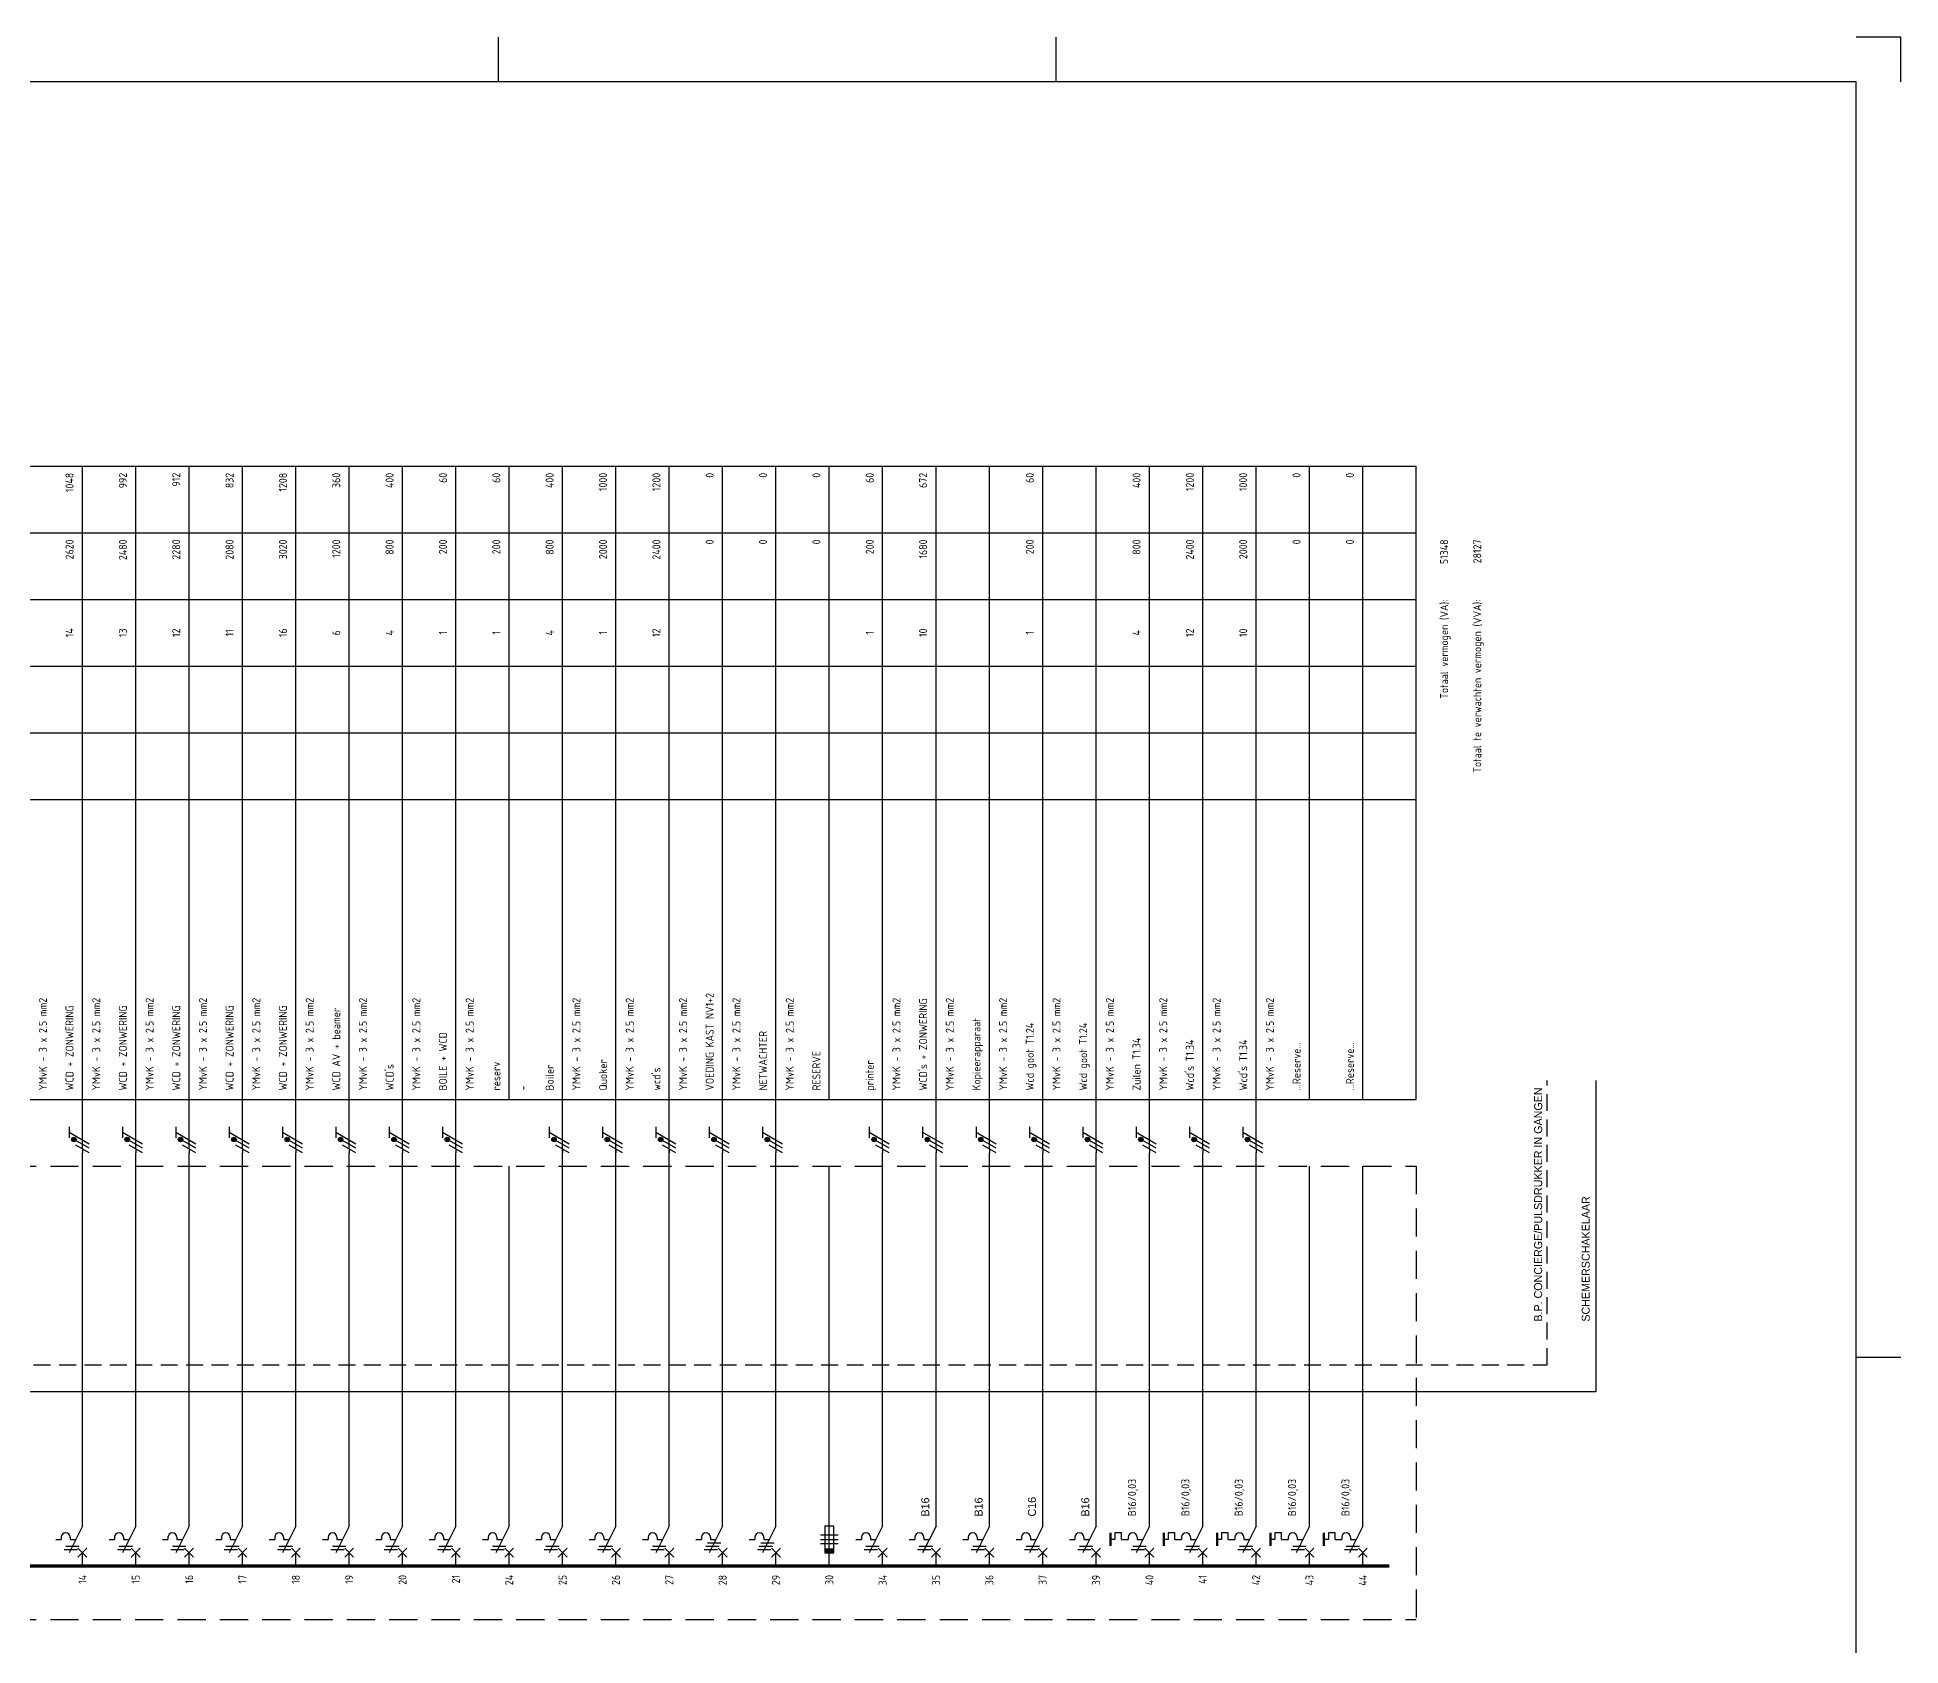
# Model space of a CAD drawing. Header units: millimetres. Extents: x 0 to 841, y 0 to 594.
# Drawn here: x 421.9 to 841, y 232.1 to 594.1 of the extents above; entities that cross this region are included whole.
import ezdxf
from ezdxf.enums import TextEntityAlignment as Align

# ---------------------------------------------------------------- set-up
doc = ezdxf.new("R2010")
doc.units = ezdxf.units.MM
doc.linetypes.add('DASHED', pattern=[19.05, 12.7, -6.35])
doc.linetypes.add('HIDDEN', pattern=[9.525, 6.35, -3.175])
doc.layers.get('0').update_dxf_attribs({"linetype": 'CONTINUOUS'})
for name, color, linetype in [('00kad018', 1, 'CONTINUOUS'), ('00kad070', 5, 'CONTINUOUS'), ('BL$2----_KADER', 7, 'CONTINUOUS'), ('EL$1----', 3, 'CONTINUOUS'), ('EL$1----__A3', 3, 'CONTINUOUS'), ('EL$1----__LK1+1', 3, 'CONTINUOUS')]:
    doc.layers.add(name, color=color, linetype=linetype)
doc.styles.add('BURO-018', font='BUROFONT', dxfattribs={"height": 1.8})
doc.styles.add('STABICAD-018', font='ISOCP.SHX', dxfattribs={"height": 1.8})

# ---------------------------------------------------------------- blocks, each defined once
blk = doc.blocks.new('a1-windesheim-hor')
at = {"layer": '00kad018', "color": 1}
for p, q in [((525.5, 594), (525.5, 584)), ((651, 584), (651, 594)), ((841, 594), (831, 594)), ((841, 584), (841, 594)), ((831, 297), (841, 297))]:
    blk.add_line(p, q, dxfattribs=at)
at = {"layer": '00kad070', "color": 5}
for p, q in [((831, 584), (20, 584)), ((831, 10), (831, 584))]:
    blk.add_line(p, q, dxfattribs=at)
blk = doc.blocks.new('P-N-PE_3')
at = {"color": 0, "linetype": 'Continuous'}
for p, q in [((-3, 5.85), (-3, 3.35)), ((-3, 4.6), (1.5, 2)), ((0, 0.87), (0, 6.17)), ((1.5, 1), (-1.5, 2.73)), ((1.5, 0), (-1.5, 1.73)), ((0, 0.87), (0, 0))]:
    blk.add_line(p, q, dxfattribs=at)
at = {"color": 0, "linetype": 'Continuous', "const_width": 0.5}
blk.add_lwpolyline([(-1.68, 2.98, 1), (-2.18, 2.98, 1)], format="xyb", close=True, dxfattribs=at)
at = {"color": 0, "linetype": 'Continuous'}
blk.add_circle((-1.93, 2.98), 0.5, dxfattribs=at)
blk = doc.blocks.new('B3')
at = {"color": 0, "linetype": 'Continuous'}
for p, q in [((0, 9), (0, 21)), ((0, 9), (-3, 3)), ((-6, 6), (-4.75, 6)), ((-4.75, 6.5), (-4.75, 6)), ((-3.75, 4.5), (-0.75, 4.5)), ((-2.75, 6.5), (-2.75, 6)), ((-2.75, 6), (-1.5, 6)), ((-4.125, 3.75), (-1.125, 3.75)), ((-1, 4), (1, 2)), ((-1, 2), (1, 4)), ((0, 0), (0, 3))]:
    blk.add_line(p, q, dxfattribs=at)
blk.add_arc((-3.75, 6.5), 1, 0, 180, dxfattribs=at)
at = {"color": 1, "style": 'BURO-018'}
blk.add_attdef('E_VRIJ1', (-3, 12), '', height=1.8, rotation=90, dxfattribs=at)
at = {"color": 1, "linetype": 'Continuous', "style": 'BURO-018'}
blk.add_attdef('E_IIA', text='', height=1.8, rotation=90, dxfattribs=at).set_placement((2, 6), align=Align.TOP_CENTER)
blk = doc.blocks.new('m1')
at = {"color": 0, "linetype": 'Continuous'}
blk.add_line((0, 21), (0, 33), dxfattribs=at)
blk = doc.blocks.new('b1s')
at = {"color": 0, "linetype": 'Continuous'}
blk.add_line((0, 33), (0, 54), dxfattribs=at)
blk = doc.blocks.new('m1s')
at = {"color": 0, "linetype": 'Continuous'}
blk.add_line((0, 54), (0, 66), dxfattribs=at)
blk = doc.blocks.new('NONE')
at = {"color": 0, "linetype": 'Continuous'}
blk.add_line((0, 0), (0, 12), dxfattribs=at)
blk = doc.blocks.new('B4')
at = {"color": 0, "linetype": 'Continuous'}
for p, q in [((0, 9), (0, 21)), ((0, 9), (-3, 3)), ((-6, 6), (-4.75, 6)), ((-4.75, 6.5), (-4.75, 6)), ((-3.75, 4.5), (-0.75, 4.5)), ((-3.375, 5.25), (-0.375, 5.25)), ((-2.75, 6.5), (-2.75, 6)), ((-2.75, 6), (-1.5, 6)), ((-4.125, 3.75), (-1.125, 3.75)), ((-1, 2), (1, 4)), ((-1, 4), (1, 2)), ((0, 0), (0, 3))]:
    blk.add_line(p, q, dxfattribs=at)
blk.add_arc((-3.75, 6.5), 1, 0, 180, dxfattribs=at)
at = {"color": 1, "style": 'BURO-018'}
blk.add_attdef('E_VRIJ1', (-3, 12), '', height=1.8, rotation=90, dxfattribs=at)
at = {"color": 1, "linetype": 'Continuous', "style": 'BURO-018'}
blk.add_attdef('E_IIA', text='', height=1.8, rotation=90, dxfattribs=at).set_placement((2, 6), align=Align.TOP_CENTER)
blk = doc.blocks.new('B10')
at = {"color": 0, "linetype": 'Continuous'}
for p, q in [((0, 0), (0, 21)), ((-1, 9), (-1, 3)), ((1, 9), (-1, 9)), ((1, 3), (1, 9)), ((-2, 7), (2, 7)), ((-2, 6), (2, 6)), ((2, 5), (-2, 5)), ((-1, 3), (1, 3))]:
    blk.add_line(p, q, dxfattribs=at)
blk.add_solid([(-1, 3), (-1, 4), (1, 3), (1, 4)], dxfattribs=at)
at = {"color": 1, "style": 'BURO-018'}
blk.add_attdef('E_VRIJ1', (-3, 12), '', height=1.8, rotation=90, dxfattribs=at)
at = {"color": 1, "linetype": 'Continuous', "style": 'BURO-018'}
blk.add_attdef('E_ISP', text='', height=1.8, rotation=90, dxfattribs=at).set_placement((3, 6.9), align=Align.TOP_LEFT)
blk.add_attdef('E_ISPH', text='', height=1.8, rotation=90, dxfattribs=at).set_placement((3, 6.2), align=Align.TOP_RIGHT)
blk = doc.blocks.new('B26A')
at = {"color": 0, "linetype": 'Continuous'}
for p, q in [((0, 9), (0, 21)), ((0, 9), (-3, 3)), ((-7.75, 6), (-8.75, 6)), ((-7.75, 7.5), (-7.75, 6)), ((-6.25, 7.5), (-7.75, 7.5)), ((-6.25, 6), (-6.25, 7.5)), ((-6.25, 6), (-4.75, 6)), ((-4.75, 6.5), (-4.75, 6)), ((-3.75, 4.5), (-0.75, 4.5)), ((-2.75, 6.5), (-2.75, 6)), ((-2.75, 6), (-1.5, 6)), ((-4.12, 3.75), (-1.12, 3.75)), ((-1, 4), (1, 2)), ((-1, 2), (1, 4)), ((0, 0), (0, 3))]:
    blk.add_line(p, q, dxfattribs=at)
blk.add_lwpolyline([(-8.75, 7.5, 0.5, 0.5, 0), (-8.75, 4.5, 0.5, 0.5, 0)], format="xyseb", dxfattribs=at)
blk.add_arc((-3.75, 6.5), 1, 0, 180, dxfattribs=at)
at = {"color": 0, "linetype": 'Continuous', "style": 'STABICAD-018'}
blk.add_attdef('EARTHLEAKAGECIRCUITBREAKER', text='', height=1.8, rotation=90, dxfattribs=at).set_placement((2, 6.9), align=Align.TOP_LEFT)
blk.add_attdef('CHARACTERISTIC', text='', height=1.8, rotation=90, dxfattribs=at).set_placement((-8.05, 20.3), align=Align.TOP_CENTER)
blk.add_attdef('FREEFIELD1', (-2.95, 11.24), '', height=1.8, rotation=90, dxfattribs=at)
blk.add_attdef('OPERATINGCURRENT', text='', height=1.8, rotation=90, dxfattribs=at).set_placement((2, 6), align=Align.TOP_RIGHT)
blk.add_attdef('ARTICLECODE', text='', height=1.8, dxfattribs=at).set_placement((0, -12), align=Align.MIDDLE)

msp = doc.modelspace()

# ---------------------------------------------------------------- linework, layer by layer
at = {"layer": 'EL$1----', "linetype": 'DASHED', "ltscale": 0.3}
for p, q in [((761.53, 295.33), (761.53, 359.33)), ((141.03, 295.33), (761.53, 295.33))]:
    msp.add_line(p, q, dxfattribs=at)
at = {"layer": 'EL$1----'}
for p, q in [((772.53, 289.33), (772.53, 359.33)), ((345.03, 289.33), (772.53, 289.33))]:
    msp.add_line(p, q, dxfattribs=at)
at = {"layer": 'EL$1----__LK1+1', "color": 1}
for p, q in [((96.03, 497.58), (732.03, 497.58)), ((732.03, 355.08), (732.03, 497.58)), ((96.03, 482.58), (732.03, 482.58)), ((96.03, 467.58), (732.03, 467.58)), ((96.03, 452.58), (732.03, 452.58)), ((96.03, 437.58), (732.03, 437.58)), ((96.03, 422.58), (732.03, 422.58)), ((96.03, 355.08), (732.03, 355.08))]:
    msp.add_line(p, q, dxfattribs=at)
at = {"layer": 'EL$1----__LK1+1'}
for p, q in [((432.03, 355.08), (432.03, 497.58)), ((444.03, 355.08), (444.03, 497.58)), ((456.03, 355.08), (456.03, 497.58)), ((468.03, 355.08), (468.03, 497.58)), ((480.03, 355.08), (480.03, 497.58)), ((492.03, 355.08), (492.03, 497.58)), ((504.03, 355.08), (504.03, 497.58)), ((516.03, 355.08), (516.03, 497.58)), ((528.03, 355.08), (528.03, 497.58)), ((540.03, 355.08), (540.03, 497.58)), ((552.03, 355.08), (552.03, 497.58)), ((564.03, 355.08), (564.03, 497.58)), ((576.03, 355.08), (576.03, 497.58)), ((588.03, 355.08), (588.03, 497.58)), ((600.03, 355.08), (600.03, 497.58)), ((612.03, 355.08), (612.03, 497.58)), ((624.03, 355.08), (624.03, 497.58)), ((636.03, 355.08), (636.03, 497.58)), ((648.03, 355.08), (648.03, 497.58)), ((660.03, 355.08), (660.03, 497.58)), ((672.03, 355.08), (672.03, 497.58)), ((684.03, 355.08), (684.03, 497.58)), ((696.03, 355.08), (696.03, 497.58)), ((708.03, 355.08), (708.03, 497.58)), ((720.03, 355.08), (720.03, 497.58)), ((432.03, 349.25), (432.03, 355.08)), ((444.03, 349.25), (444.03, 355.08)), ((456.03, 349.25), (456.03, 355.08)), ((468.03, 349.25), (468.03, 355.08)), ((480.03, 349.25), (480.03, 355.08)), ((492.03, 349.25), (492.03, 355.08)), ((504.03, 349.25), (504.03, 355.08)), ((516.03, 349.25), (516.03, 355.08)), ((540.03, 340.08), (540.03, 355.08)), ((552.03, 340.08), (552.03, 355.08)), ((564.03, 340.08), (564.03, 355.08)), ((576.03, 349.25), (576.03, 355.08)), ((588.03, 349.25), (588.03, 355.08)), ((612.03, 349.25), (612.03, 355.08)), ((624.03, 349.25), (624.03, 355.08)), ((636.03, 349.25), (636.03, 355.08)), ((648.03, 349.25), (648.03, 355.08)), ((660.03, 349.25), (660.03, 355.08)), ((672.03, 349.25), (672.03, 355.08)), ((684.03, 349.25), (684.03, 355.08)), ((696.03, 349.25), (696.03, 355.08)), ((432.03, 340.08), (432.03, 343.08)), ((444.03, 340.08), (444.03, 343.08)), ((456.03, 340.08), (456.03, 343.08)), ((468.03, 340.08), (468.03, 343.08)), ((480.03, 340.08), (480.03, 343.08)), ((492.03, 340.08), (492.03, 343.08)), ((504.03, 340.08), (504.03, 343.08)), ((516.03, 340.08), (516.03, 343.08)), ((576.03, 340.08), (576.03, 343.08)), ((588.03, 340.08), (588.03, 343.08)), ((612.03, 340.08), (612.03, 343.08)), ((624.03, 340.08), (624.03, 343.08)), ((636.03, 340.08), (636.03, 343.08)), ((648.03, 340.08), (648.03, 343.08)), ((660.03, 340.08), (660.03, 343.08)), ((672.03, 340.08), (672.03, 343.08)), ((684.03, 340.08), (684.03, 343.08)), ((696.03, 340.08), (696.03, 343.08))]:
    msp.add_line(p, q, dxfattribs=at)
at = {"layer": 'EL$1----__LK1+1', "color": 1, "linetype": 'HIDDEN'}
for p, q in [((120.03, 340.08), (732.03, 340.08)), ((732.03, 340.08), (732.03, 238.08)), ((120.03, 238.08), (732.03, 238.08))]:
    msp.add_line(p, q, dxfattribs=at)
at = {"layer": 'EL$1----__LK1+1'}
for points in [[(426.03, 250.08, 0.7, 0.7, 0), (414.03, 250.08, 0.7, 0.7, 0)], [(438.03, 250.08, 0.7, 0.7, 0), (426.03, 250.08, 0.7, 0.7, 0)], [(450.03, 250.08, 0.7, 0.7, 0), (438.03, 250.08, 0.7, 0.7, 0)], [(462.03, 250.08, 0.7, 0.7, 0), (450.03, 250.08, 0.7, 0.7, 0)], [(474.03, 250.08, 0.7, 0.7, 0), (462.03, 250.08, 0.7, 0.7, 0)], [(486.03, 250.08, 0.7, 0.7, 0), (474.03, 250.08, 0.7, 0.7, 0)], [(498.03, 250.08, 0.7, 0.7, 0), (486.03, 250.08, 0.7, 0.7, 0)], [(510.03, 250.08, 0.7, 0.7, 0), (498.03, 250.08, 0.7, 0.7, 0)], [(522.03, 250.08, 0.7, 0.7, 0), (510.03, 250.08, 0.7, 0.7, 0)], [(534.03, 250.08, 0.7, 0.7, 0), (522.03, 250.08, 0.7, 0.7, 0)], [(546.03, 250.08, 0.7, 0.7, 0), (534.03, 250.08, 0.7, 0.7, 0)], [(558.03, 250.08, 0.7, 0.7, 0), (546.03, 250.08, 0.7, 0.7, 0)], [(570.03, 250.08, 0.7, 0.7, 0), (558.03, 250.08, 0.7, 0.7, 0)], [(582.03, 250.08, 0.7, 0.7, 0), (570.03, 250.08, 0.7, 0.7, 0)], [(594.03, 250.08, 0.7, 0.7, 0), (582.03, 250.08, 0.7, 0.7, 0)], [(642.03, 250.08, 0.7, 0.7, 0), (594.03, 250.08, 0.7, 0.7, 0)], [(654.03, 250.08, 0.7, 0.7, 0), (642.03, 250.08, 0.7, 0.7, 0)], [(666.03, 250.08, 0.7, 0.7, 0), (654.03, 250.08, 0.7, 0.7, 0)], [(690.03, 250.08, 0.7, 0.7, 0), (666.03, 250.08, 0.7, 0.7, 0)], [(702.03, 250.08, 0.7, 0.7, 0), (690.03, 250.08, 0.7, 0.7, 0)], [(714.03, 250.08, 0.7, 0.7, 0), (702.03, 250.08, 0.7, 0.7, 0)], [(726.03, 250.08, 0.7, 0.7, 0), (714.03, 250.08, 0.7, 0.7, 0)]]:
    msp.add_lwpolyline(points, format="xyseb", dxfattribs=at)

# ---------------------------------------------------------------- block references
at = {"layer": 'BL$2----_KADER'}
msp.add_blockref('a1-windesheim-hor', (0.03, 0.08), dxfattribs=at)
at = {"layer": 'EL$1----__A3'}
ref = msp.add_blockref('B26A', (672.03, 250.08), dxfattribs=at)
ref.add_attrib('FREEFIELD1', 'B16/0,03', (669.03, 261.28), dxfattribs={"color": 1, "height": 1.8, "rotation": 90, "style": 'STABICAD-018'})
ref = msp.add_blockref('B26A', (684.03, 250.08), dxfattribs=at)
ref.add_attrib('FREEFIELD1', 'B16/0,03', (681.03, 261.28), dxfattribs={"color": 1, "height": 1.8, "rotation": 90, "style": 'STABICAD-018'})
ref = msp.add_blockref('B26A', (696.03, 250.08), dxfattribs=at)
ref.add_attrib('FREEFIELD1', 'B16/0,03', (693.03, 261.28), dxfattribs={"color": 1, "height": 1.8, "rotation": 90, "style": 'STABICAD-018'})
ref = msp.add_blockref('B26A', (708.03, 250.08), dxfattribs=at)
ref.add_attrib('FREEFIELD1', 'B16/0,03', (705.03, 261.28), dxfattribs={"color": 1, "height": 1.8, "rotation": 90, "style": 'STABICAD-018'})
ref = msp.add_blockref('B26A', (720.03, 250.08), dxfattribs=at)
ref.add_attrib('FREEFIELD1', 'B16/0,03', (717.03, 261.28), dxfattribs={"color": 1, "height": 1.8, "rotation": 90, "style": 'STABICAD-018'})
at = {"layer": 'EL$1----__LK1+1'}
for name, p in [('P-N-PE_3', (432.03, 343.08)), ('P-N-PE_3', (444.03, 343.08)), ('P-N-PE_3', (456.03, 343.08)), ('P-N-PE_3', (468.03, 343.08)), ('P-N-PE_3', (480.03, 343.08)), ('P-N-PE_3', (492.03, 343.08)), ('P-N-PE_3', (504.03, 343.08)), ('P-N-PE_3', (516.03, 343.08)), ('P-N-PE_3', (540.03, 343.08)), ('P-N-PE_3', (552.03, 343.08)), ('P-N-PE_3', (564.03, 343.08)), ('P-N-PE_3', (576.03, 343.08)), ('P-N-PE_3', (588.03, 343.08)), ('P-N-PE_3', (612.03, 343.08)), ('P-N-PE_3', (624.03, 343.08)), ('P-N-PE_3', (636.03, 343.08)), ('P-N-PE_3', (648.03, 343.08)), ('P-N-PE_3', (660.03, 343.08)), ('P-N-PE_3', (672.03, 343.08)), ('P-N-PE_3', (684.03, 343.08)), ('P-N-PE_3', (696.03, 343.08)), ('NONE', (432.03, 328.08)), ('NONE', (444.03, 328.08)), ('NONE', (456.03, 328.08)), ('NONE', (468.03, 328.08)), ('NONE', (480.03, 328.08)), ('NONE', (492.03, 328.08)), ('NONE', (504.03, 328.08)), ('NONE', (516.03, 328.08)), ('NONE', (528.03, 328.08)), ('NONE', (540.03, 328.08)), ('NONE', (552.03, 328.08)), ('NONE', (564.03, 328.08)), ('NONE', (576.03, 328.08)), ('NONE', (588.03, 328.08)), ('NONE', (600.03, 328.08)), ('NONE', (612.03, 328.08)), ('NONE', (624.03, 328.08)), ('NONE', (636.03, 328.08)), ('NONE', (648.03, 328.08)), ('NONE', (660.03, 328.08)), ('NONE', (672.03, 328.08)), ('NONE', (684.03, 328.08)), ('NONE', (696.03, 328.08)), ('NONE', (708.03, 328.08)), ('NONE', (720.03, 328.08)), ('NONE', (432.03, 316.08)), ('NONE', (444.03, 316.08)), ('NONE', (456.03, 316.08)), ('NONE', (468.03, 316.08)), ('NONE', (480.03, 316.08)), ('NONE', (492.03, 316.08)), ('NONE', (504.03, 316.08)), ('NONE', (516.03, 316.08)), ('NONE', (528.03, 316.08)), ('NONE', (540.03, 316.08)), ('NONE', (552.03, 316.08)), ('NONE', (564.03, 316.08)), ('NONE', (576.03, 316.08)), ('NONE', (588.03, 316.08)), ('NONE', (600.03, 316.08)), ('NONE', (612.03, 316.08)), ('NONE', (624.03, 316.08)), ('NONE', (636.03, 316.08)), ('NONE', (648.03, 316.08)), ('NONE', (660.03, 316.08)), ('NONE', (672.03, 316.08)), ('NONE', (684.03, 316.08)), ('NONE', (696.03, 316.08)), ('NONE', (708.03, 316.08)), ('NONE', (720.03, 316.08)), ('m1s', (432.03, 250.08)), ('m1s', (444.03, 250.08)), ('m1s', (456.03, 250.08)), ('m1s', (468.03, 250.08)), ('m1s', (480.03, 250.08)), ('m1s', (492.03, 250.08)), ('m1s', (504.03, 250.08)), ('m1s', (516.03, 250.08)), ('m1s', (528.03, 250.08)), ('m1s', (540.03, 250.08)), ('m1s', (552.03, 250.08)), ('m1s', (564.03, 250.08)), ('m1s', (576.03, 250.08)), ('m1s', (588.03, 250.08)), ('m1s', (600.03, 250.08)), ('m1s', (612.03, 250.08)), ('m1s', (624.03, 250.08)), ('m1s', (636.03, 250.08)), ('m1s', (648.03, 250.08)), ('m1s', (660.03, 250.08)), ('m1s', (672.03, 250.08)), ('m1s', (684.03, 250.08)), ('m1s', (696.03, 250.08)), ('m1s', (708.03, 250.08)), ('m1s', (720.03, 250.08)), ('b1s', (432.03, 250.08)), ('b1s', (444.03, 250.08)), ('b1s', (456.03, 250.08)), ('b1s', (468.03, 250.08)), ('b1s', (480.03, 250.08)), ('b1s', (492.03, 250.08)), ('b1s', (504.03, 250.08)), ('b1s', (516.03, 250.08)), ('b1s', (528.03, 250.08)), ('b1s', (540.03, 250.08)), ('b1s', (552.03, 250.08)), ('b1s', (564.03, 250.08)), ('b1s', (576.03, 250.08)), ('b1s', (588.03, 250.08)), ('b1s', (600.03, 250.08)), ('b1s', (612.03, 250.08)), ('b1s', (624.03, 250.08)), ('b1s', (636.03, 250.08)), ('b1s', (648.03, 250.08)), ('b1s', (660.03, 250.08)), ('b1s', (672.03, 250.08)), ('b1s', (684.03, 250.08)), ('b1s', (696.03, 250.08)), ('b1s', (708.03, 250.08)), ('b1s', (720.03, 250.08)), ('m1', (432.03, 250.08)), ('m1', (444.03, 250.08)), ('m1', (456.03, 250.08)), ('m1', (468.03, 250.08)), ('m1', (480.03, 250.08)), ('m1', (492.03, 250.08)), ('m1', (504.03, 250.08)), ('m1', (516.03, 250.08)), ('m1', (528.03, 250.08)), ('m1', (540.03, 250.08)), ('m1', (552.03, 250.08)), ('m1', (564.03, 250.08)), ('m1', (576.03, 250.08)), ('m1', (588.03, 250.08)), ('m1', (600.03, 250.08)), ('m1', (612.03, 250.08)), ('m1', (624.03, 250.08)), ('m1', (636.03, 250.08)), ('m1', (648.03, 250.08)), ('m1', (660.03, 250.08)), ('m1', (672.03, 250.08)), ('m1', (684.03, 250.08)), ('m1', (696.03, 250.08)), ('m1', (708.03, 250.08)), ('m1', (720.03, 250.08)), ('B3', (432.03, 250.08)), ('B3', (444.03, 250.08)), ('B3', (456.03, 250.08)), ('B3', (468.03, 250.08)), ('B3', (480.03, 250.08)), ('B3', (492.03, 250.08)), ('B3', (504.03, 250.08)), ('B3', (516.03, 250.08)), ('B3', (528.03, 250.08)), ('B3', (540.03, 250.08)), ('B3', (552.03, 250.08)), ('B3', (564.03, 250.08)), ('B4', (576.03, 250.08)), ('B4', (588.03, 250.08)), ('B10', (600.03, 250.08)), ('B3', (612.03, 250.08)), ('B3', (624.03, 250.08)), ('B3', (636.03, 250.08)), ('B3', (648.03, 250.08)), ('B3', (660.03, 250.08))]:
    msp.add_blockref(name, p, dxfattribs=at)

# ---------------------------------------------------------------- texts
at = {"layer": 'EL$1----', "color": 1, "style": 'BURO-018'}
for s, p in [('B.P. CONCIERGE/PULSDRUKKER IN GANGEN', (760.37, 305.07)), ('SCHEMERSCHAKELAAR', (771.07, 305.07)), ('B16', (622.51, 261.22)), ('B16', (634.51, 261.22)), ('C16', (646.51, 261.22)), ('B16', (658.51, 261.22))]:
    msp.add_text(s, height=1.8, rotation=90, dxfattribs=at).set_placement(p)
at = {"layer": 'EL$1----__LK1+1', "color": 1, "style": 'STABICAD-018'}
for s, p in [('1048', (430.03, 496.08)), ('992', (442.03, 496.08)), ('912', (454.03, 496.08)), ('832', (466.03, 496.08)), ('1208', (478.03, 496.08)), ('360', (490.03, 496.08)), ('400', (502.03, 496.08)), ('60', (514.03, 496.08)), ('60', (526.03, 496.08)), ('400', (538.03, 496.08)), ('1000', (550.03, 496.08)), ('1200', (562.03, 496.08)), ('0', (574.03, 496.08)), ('0', (586.03, 496.08)), ('0', (598.03, 496.08)), ('60', (610.03, 496.08)), ('672', (622.03, 496.08)), ('60', (646.03, 496.08)), ('400', (670.03, 496.08)), ('1200', (682.03, 496.08)), ('1000', (694.03, 496.08)), ('0', (706.03, 496.08)), ('0', (718.03, 496.08)), ('2620', (430.03, 481.08)), ('2480', (442.03, 481.08)), ('2280', (454.03, 481.08)), ('2080', (466.03, 481.08)), ('3020', (478.03, 481.08)), ('1200', (490.03, 481.08)), ('800', (502.03, 481.08)), ('200', (514.03, 481.08)), ('200', (526.03, 481.08)), ('800', (538.03, 481.08)), ('2000', (550.03, 481.08)), ('2400', (562.03, 481.08)), ('0', (574.03, 481.08)), ('0', (586.03, 481.08)), ('0', (598.03, 481.08)), ('200', (610.03, 481.08)), ('1680', (622.03, 481.08)), ('200', (646.03, 481.08)), ('800', (670.03, 481.08)), ('2400', (682.03, 481.08)), ('2000', (694.03, 481.08)), ('0', (706.03, 481.08)), ('0', (718.03, 481.08)), ('51348', (739.23, 481.08)), ('28127', (746.67, 481.08)), ('Totaal vermogen (VA):', (739.23, 467.58)), ('Totaal te verwachten vermogen (VVA):', (746.67, 467.58))]:
    msp.add_text(s, height=1.8, rotation=90, dxfattribs=at).set_placement(p, align=Align.RIGHT)
for s, p in [('14', (430.03, 460.08)), ('13', (442.03, 460.08)), ('12', (454.03, 460.08)), ('11', (466.03, 460.08)), ('16', (478.03, 460.08)), ('6', (490.03, 460.08)), ('4', (502.03, 460.08)), ('1', (514.03, 460.08)), ('1', (526.03, 460.08)), ('4', (538.03, 460.08)), ('1', (550.03, 460.08)), ('12', (562.03, 460.08)), ('1', (610.03, 460.08)), ('10', (622.03, 460.08)), ('1', (646.03, 460.08)), ('4', (670.03, 460.08)), ('12', (682.03, 460.08)), ('10', (694.03, 460.08))]:
    msp.add_text(s, height=1.8, rotation=90, dxfattribs=at).set_placement(p, align=Align.CENTER)
for s, p in [('YMvK - 3 x 2.5 mm2', (424.03, 357.08)), ('YMvK - 3 x 2.5 mm2', (436.03, 357.08)), ('YMvK - 3 x 2.5 mm2', (448.03, 357.08)), ('YMvK - 3 x 2.5 mm2', (460.03, 357.08)), ('YMvK - 3 x 2.5 mm2', (472.03, 357.08)), ('YMvK - 3 x 2.5 mm2', (484.03, 357.08)), ('YMvK - 3 x 2.5 mm2', (496.03, 357.08)), ('YMvK - 3 x 2.5 mm2', (508.03, 357.08)), ('YMvK - 3 x 2.5 mm2', (520.03, 357.08)), ('YMvK - 3 x 2.5 mm2', (544.03, 357.08)), ('YMvK - 3 x 2.5 mm2', (556.03, 357.08)), ('YMvK - 3 x 2.5 mm2', (568.03, 357.08)), ('VOEDING KAST NV1+2', (574.03, 357.08)), ('YMvK - 3 x 2.5 mm2', (580.03, 357.08)), ('YMvK - 3 x 2.5 mm2', (592.03, 357.08)), ('YMvK - 3 x 2.5 mm2', (616.03, 357.08)), ("WCD's + ZONWERING", (622.03, 357.08)), ('YMvK - 3 x 2.5 mm2', (628.03, 357.08)), ('YMvK - 3 x 2.5 mm2', (640.03, 357.08)), ('YMvK - 3 x 2.5 mm2', (652.03, 357.08)), ('YMvK - 3 x 2.5 mm2', (664.03, 357.08)), ('YMvK - 3 x 2.5 mm2', (676.03, 357.08)), ('YMvK - 3 x 2.5 mm2', (688.03, 357.08)), ('YMvK - 3 x 2.5 mm2', (700.03, 357.08)), ('WCD + ZONWERING', (430.03, 357.08)), ('WCD + ZONWERING', (442.03, 357.08)), ('WCD + ZONWERING', (454.03, 357.08)), ('WCD + ZONWERING', (466.03, 357.08)), ('WCD + ZONWERING', (478.03, 357.08)), ('WCD AV + beamer', (490.03, 357.08)), ('Kopieerapparaat', (634.03, 357.08)), ('BOILE + WCD', (514.03, 357.08)), ('NETWACHTER', (586.03, 357.08)), ('Wcd goot T1.24', (646.03, 357.08)), ('Wcd goot T1.24', (658.03, 357.08)), ('Zuilen T1.34', (670.03, 357.08)), ('RESERVE', (598.03, 357.08)), ("Wcd's T1.34", (682.03, 357.08)), ("Wcd's T1.34", (694.03, 357.08)), ('...Reserve...', (706.03, 357.08)), ('...Reserve...', (718.03, 357.08)), ("WCD's", (502.03, 357.08)), ('reserv', (526.03, 357.08)), ('Boiler', (538.03, 357.08)), ('Quoker', (550.03, 357.08)), ("wcd's", (562.03, 357.08)), ('printer', (610.03, 357.08)), ('-', (532.03, 357.08))]:
    msp.add_text(s, height=1.8, rotation=90, dxfattribs=at).set_placement(p)
for s, p in [('14', (432.03, 248.08)), ('15', (444.03, 248.08)), ('16', (456.03, 248.08)), ('17', (468.03, 248.08)), ('18', (480.03, 248.08)), ('19', (492.03, 248.08)), ('20', (504.03, 248.08)), ('21', (516.03, 248.08)), ('24', (528.03, 248.08)), ('25', (540.03, 248.08)), ('26', (552.03, 248.08)), ('27', (564.03, 248.08)), ('28', (576.03, 248.08)), ('29', (588.03, 248.08)), ('30', (600.03, 248.08)), ('34', (612.03, 248.08)), ('35', (624.03, 248.08)), ('36', (636.03, 248.08)), ('37', (648.03, 248.08)), ('39', (660.03, 248.08)), ('40', (672.03, 248.08)), ('41', (684.03, 248.08)), ('42', (696.03, 248.08)), ('43', (708.03, 248.08)), ('44', (720.03, 248.08))]:
    msp.add_text(s, height=1.8, rotation=90, dxfattribs=at).set_placement(p, align=Align.MIDDLE_RIGHT)

doc.saveas('drawing.dxf')
